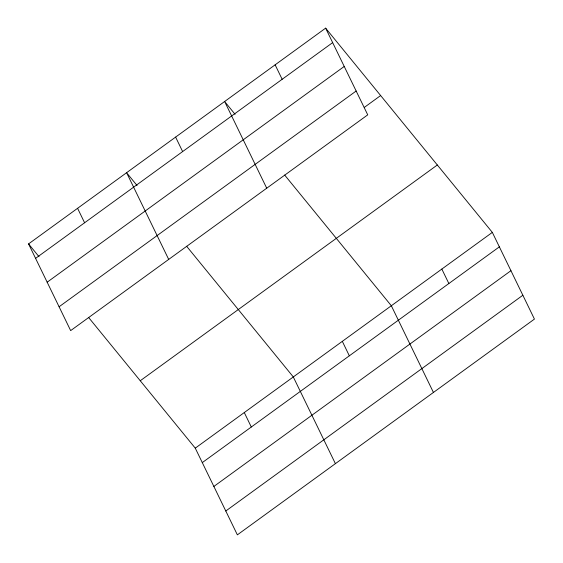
<?xml version="1.0" encoding="UTF-8"?>
<svg xmlns="http://www.w3.org/2000/svg" width="563" height="563" viewBox="0 0 563 563"><rect width="100%" height="100%" fill="white"/><g stroke="black" fill="none" stroke-linecap="round" stroke-linejoin="round"><path stroke-width="0.84" d="M325.632 28.15L367.73 114.852L70.664 330.608L28.565 243.906L325.632 28.15L492.336 232.392L534.435 319.094L237.368 534.85L195.27 448.148L88.574 317.433M35.582 258.368L332.656 42.612M47.158 282.204L344.232 66.448M59.087 306.772L356.161 91.016M364.282 107.434L380.644 95.548M140.257 380.75L437.324 164.994M195.27 448.148L492.336 232.392M202.286 462.61L499.36 246.854M213.863 486.446L510.937 270.69M225.791 511.007L522.858 295.251M235.081 114.31L224.63 101.509L266.728 188.211M284.646 175.037L391.334 305.751L433.433 392.453M137.048 185.516L126.598 172.707L168.696 259.409M186.606 246.235L293.302 376.95L335.4 463.652M28.565 243.906L39.016 256.714M441.835 269.072L448.859 283.534M275.131 64.829L282.154 79.292M342.318 341.347L349.334 355.809M175.614 137.105L182.637 151.567M244.286 412.545L251.302 427.007M77.581 208.303L84.605 222.765"/></g></svg>
